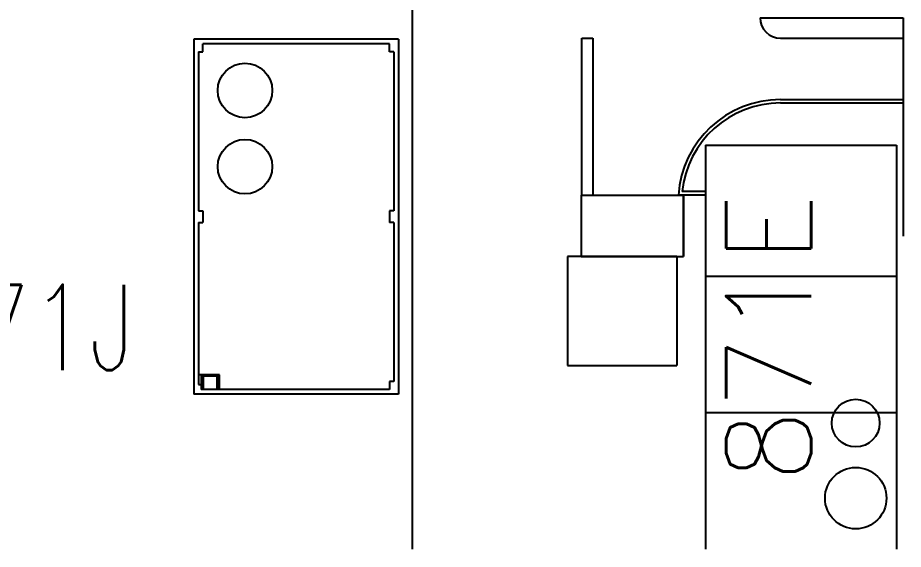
# Model space of a CAD drawing. Extents: x -16413 to 78405, y -232 to 83089.
# Drawn here: x 18314 to 19872, y 54135 to 55070 of the extents above; entities that cross this region are included whole.
import ezdxf
from ezdxf.enums import TextEntityAlignment as Align

# ---------------------------------------------------------------- set-up
doc = ezdxf.new("R2010")
doc.units = 0
doc.header["$LTSCALE"] = 350
doc.header["$MEASUREMENT"] = 0
doc.linetypes.add('HIDDEN', pattern=[0.375, 0.25, -0.125])
doc.layers.add('BACKGROUND', color=7, linetype='CONTINUOUS')
doc.styles.add('SIMPLEX', font='SIMPLEX')

msp = doc.modelspace()

# ---------------------------------------------------------------- linework, layer by layer
at = {"layer": 'BACKGROUND'}
for p, q in [((19008.1, 55506), (19008.1, 54134.6)), ((19620.1, 55069.6), (19872.1, 55069.6)), ((19872.1, 55069.6), (19872.1, 54685.6)), ((18984.1, 55031.6), (18624.1, 55031.6)), ((18624.1, 55031.6), (18624.1, 54407.6)), ((18968.1, 55023.6), (18640.1, 55023.6)), ((18640.1, 55009.6), (18640.1, 55023.6)), ((18968.1, 55009.6), (18968.1, 55023.6)), ((18968.1, 55009.6), (18968.1, 55023.6)), ((18984.1, 55031.6), (18984.1, 54407.6)), ((19306.8, 54757.6), (19306.8, 55033.6)), ((19306.8, 55033.6), (19326.1, 55033.6)), ((19326.1, 55033.6), (19326.1, 54757.6)), ((19656.1, 55033.6), (19872.1, 55033.6)), ((18632.1, 55009.6), (18632.1, 54729.6)), ((18632.1, 55009.6), (18640.1, 55009.6)), ((18976.1, 55009.6), (18968.1, 55009.6)), ((18976.1, 55009.6), (18976.1, 54729.6)), ((19656.1, 54925.6), (19872.1, 54925.6)), ((19656.1, 54919.6), (19872.1, 54919.6)), ((19524.1, 54845.6), (19860.1, 54845.6)), ((19524.1, 54845.6), (19524.1, 54134.6)), ((19860.1, 54845.6), (19860.1, 54134.6)), ((19305.5, 54757.6), (19305.5, 54649.6)), ((19305.5, 54757.6), (19485.5, 54757.6)), ((19524.1, 54757.6), (19476.5, 54757.6)), ((19524.1, 54763.6), (19483, 54763.6)), ((19485.5, 54649.6), (19485.5, 54757.6)), ((19485.5, 54757.6), (19485.5, 54649.6)), ((19524.1, 54757.6), (19524.1, 54134.6)), ((18632.1, 54729.6), (18640.1, 54729.6)), ((18640.1, 54729.6), (18640.1, 54709.6)), ((18976.1, 54729.6), (18968.1, 54729.6)), ((18968.1, 54729.6), (18968.1, 54709.6)), ((18632.1, 54709.6), (18632.1, 54426.6)), ((18632.1, 54709.6), (18632.1, 54424.6)), ((18632.1, 54709.6), (18640.1, 54709.6)), ((18976.1, 54709.6), (18968.1, 54709.6)), ((18976.1, 54709.6), (18976.1, 54429.6)), ((19281.5, 54649.6), (19281.5, 54457.6)), ((19473.5, 54649.6), (19281.5, 54649.6)), ((19305.5, 54649.6), (19485.5, 54649.6)), ((19468, 54649.6), (19485.5, 54649.6)), ((19473.5, 54649.6), (19473.5, 54457.6)), ((19524.1, 54614.9), (19860.1, 54614.9)), ((19281.5, 54457.6), (19473.5, 54457.6)), ((18637.1, 54441.6), (18632.1, 54441.6)), ((18669.1, 54441.6), (18637.1, 54441.6)), ((18637.1, 54441.6), (18637.1, 54415.6)), ((18637.1, 54439.6), (18669.1, 54439.6)), ((18669.1, 54415.6), (18669.1, 54441.6)), ((18968.1, 54429.6), (18968.1, 54415.6)), ((18976.1, 54429.6), (18968.1, 54429.6)), ((18984.1, 54436.5), (18984.1, 54407.6)), ((18632.1, 54424.6), (18637.1, 54424.6)), ((18637.1, 54424.6), (18637.1, 54415.6)), ((18968.1, 54415.6), (18637.1, 54415.6)), ((18984.1, 54407.6), (18624.1, 54407.6)), ((19524.1, 54374.9), (19860.1, 54374.9))]:
    msp.add_line(p, q, dxfattribs=at)
at = {"layer": 'BACKGROUND', "linetype": 'HIDDEN'}
for p, q in [((18638.8, 54439.6), (18638.8, 54415.6)), ((18640.8, 54439.6), (18640.8, 54415.6)), ((18665.3, 54415.6), (18665.3, 54439.6)), ((18667.3, 54415.6), (18667.3, 54439.6))]:
    msp.add_line(p, q, dxfattribs=at)
at = {"layer": 'BACKGROUND'}
for centre, radius in [((18714.1, 54941.6), 48), ((18714.1, 54807.6), 48), ((19788.4, 54356.5), 42), ((19788.4, 54224.5), 54)]:
    msp.add_circle(centre, radius, dxfattribs=at)
for centre, radius, start, end in [((19656.1, 55069.6), 36, 180, 270), ((19656.1, 54745.6), 180, 90, 176.1773), ((19656.1, 54745.6), 174, 90, 174.0621)]:
    msp.add_arc(centre, radius, start, end, dxfattribs=at)

# ---------------------------------------------------------------- texts
at = {"layer": 'BACKGROUND', "style": 'SIMPLEX'}
msp.add_text('871E', height=150, rotation=90, dxfattribs=at).set_placement((19710.3, 54506.1), align=Align.CENTER)
at = {"layer": 'BACKGROUND', "style": 'SIMPLEX', "width": 0.8}
msp.add_text('871J', height=150, dxfattribs=at).set_placement((18326.4, 54449.9), align=Align.CENTER)

doc.saveas('drawing.dxf')
